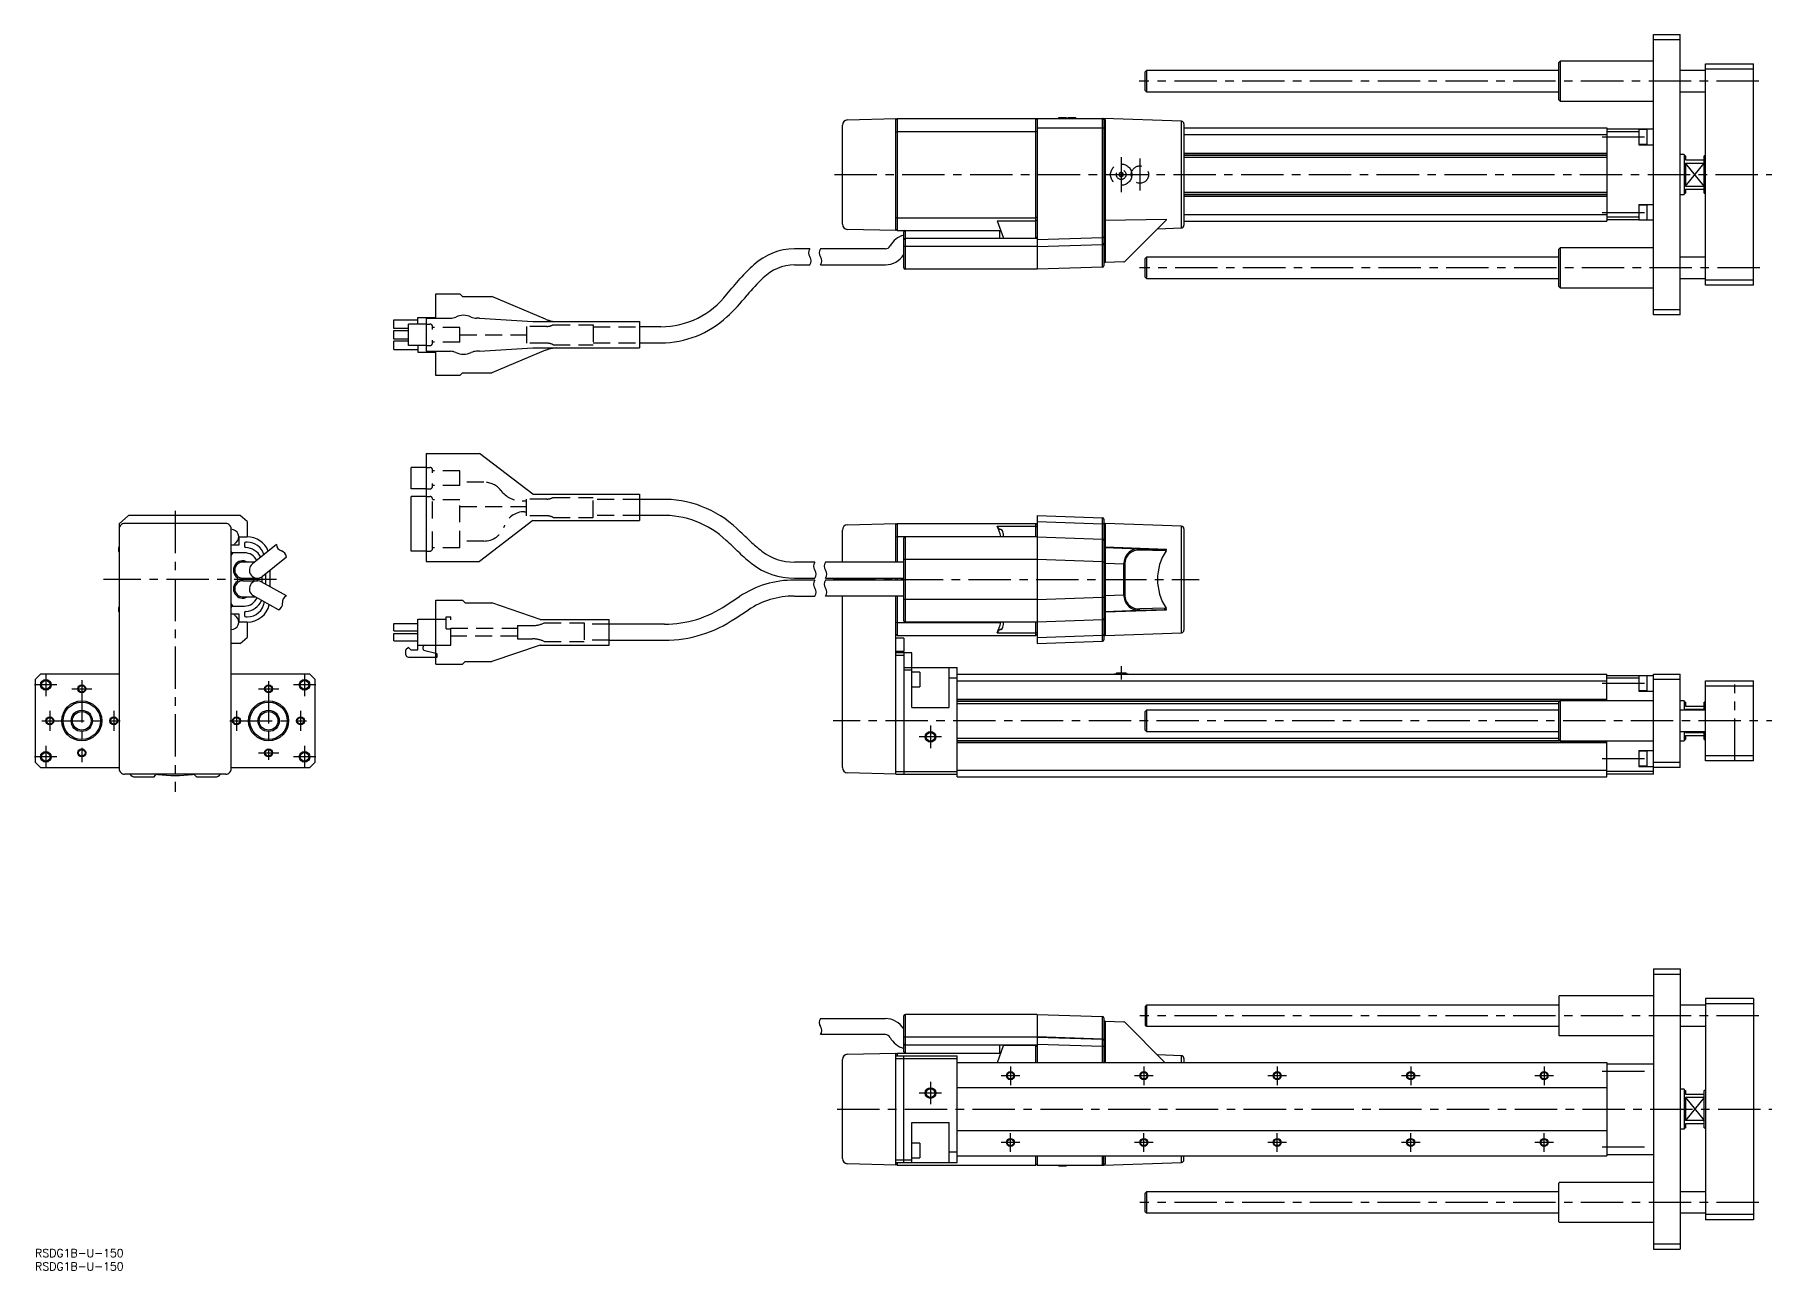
# Model space of a CAD drawing. Extents: x 0 to 976, y -8 to 455.
# Drawn here: x 0 to 649, y -8 to 455 of the extents above; entities that cross this region are included whole.
import ezdxf

# ---------------------------------------------------------------- set-up
doc = ezdxf.new("R2010")
doc.units = 0
doc.header["$LTSCALE"] = 0.5
for name, pattern in [('CENTER', [50.8, 31.75, -6.35, 6.35, -6.35]), ('DASHED', [19.05, 12.7, -6.35]), ('PHANTOM', [63.5, 31.75, -6.35, 6.35, -6.35, 6.35, -6.35])]:
    doc.linetypes.add(name, pattern=pattern)
for name, color, linetype in [('MSM_CENTER', 1, 'CENTER'), ('MSM_CONTINUOUS', 7, 'CONTINUOUS'), ('MSM_DASHED', 4, 'DASHED'), ('MSM_IMAGINARY', 6, 'PHANTOM'), ('MSM_NARROW', 5, 'CONTINUOUS'), ('MSM_PART_NUMBER', 7, 'CONTINUOUS')]:
    doc.layers.add(name, color=color, linetype=linetype)
doc.styles.get("Standard").update_dxf_attribs({"font": 'txt.shx', "height": 3, "bigfont": 'bigfont.shx'})

# ---------------------------------------------------------------- blocks, each defined once
blk = doc.blocks.new('*U1')
at = {"layer": 'MSM_PART_NUMBER'}
blk.add_text('RSDG1B-U-150', height=3, dxfattribs=at).set_placement((0, -3))
blk = doc.blocks.new('*U2')
at = {"layer": 'MSM_PART_NUMBER'}
blk.add_text('RSDG1B-U-150', height=3, dxfattribs=at).set_placement((0, -8))

msp = doc.modelspace()

# ---------------------------------------------------------------- linework, layer by layer
at = {"layer": 'MSM_CENTER'}
for p, q in [((646.09, 437.82), (413.77, 437.82)), ((587.4, 416.96), (604.8, 416.96)), ((407.08, 409.36), (407.08, 396.28)), ((414.08, 408.82), (414.08, 396.89)), ((299.63, 402.82), (659.21, 402.82)), ((587.4, 388.68), (604.8, 388.68)), ((646.4, 367.82), (413.98, 367.82)), ((52.5, 276.72), (52.5, 171.44)), ((90.46, 251.04), (25.63, 251.04)), ((299.06, 251.04), (436.28, 251.04)), ((4, 215.73), (4, 207.35)), ((101, 215.73), (101, 207.35)), ((407.08, 218.54), (407.08, 213.54)), ((8.19, 211.54), (-0.19, 211.54)), ((13.71, 210.04), (21.29, 210.04)), ((17.5, 213.35), (17.5, 182.52)), ((83.71, 210.04), (91.29, 210.04)), ((87.5, 212.92), (87.5, 183.39)), ((105.19, 211.54), (96.81, 211.54)), ((587.4, 212.18), (604.8, 212.18)), ((5.5, 201.83), (5.5, 194.25)), ((29.5, 201.83), (29.5, 194.25)), ((75.5, 201.83), (75.5, 194.25)), ((99.5, 201.83), (99.5, 194.25)), ((2.48, 198.04), (31.82, 198.04)), ((72.97, 198.04), (101.74, 198.04)), ((817.18, 198.04), (299.06, 198.04)), ((335.58, 196.23), (335.58, 187.85)), ((4, 188.73), (4, 180.35)), ((101, 188.73), (101, 180.35)), ((339.77, 192.04), (331.39, 192.04)), ((8.19, 184.54), (-0.19, 184.54)), ((83.71, 186.04), (91.29, 186.04)), ((105.19, 184.54), (96.81, 184.54)), ((587.4, 183.9), (604.8, 183.9)), ((646.08, 87.5), (414.08, 87.5)), ((369.08, 65), (362.08, 65)), ((365.58, 68.5), (365.58, 61.5)), ((419.08, 65), (412.08, 65)), ((415.58, 68.5), (415.58, 61.5)), ((469.08, 65), (462.08, 65)), ((465.58, 68.5), (465.58, 61.5)), ((519.08, 65), (512.08, 65)), ((515.58, 68.5), (515.58, 61.5)), ((569.08, 65), (562.08, 65)), ((565.58, 68.5), (565.58, 61.5)), ((587.4, 66.64), (605.36, 66.64)), ((339.77, 58.5), (331.39, 58.5)), ((335.58, 62.69), (335.58, 54.31)), ((300.58, 52.5), (655.12, 52.5)), ((369.08, 40), (362.08, 40)), ((365.58, 36.5), (365.58, 43.5)), ((419.08, 40), (412.08, 40)), ((415.58, 36.5), (415.58, 43.5)), ((469.08, 40), (462.08, 40)), ((465.58, 36.5), (465.58, 43.5)), ((519.08, 40), (512.08, 40)), ((515.58, 36.5), (515.58, 43.5)), ((569.08, 40), (562.08, 40)), ((565.58, 36.5), (565.58, 43.5)), ((587.4, 38.36), (605.36, 38.36)), ((646.08, 17.5), (414.08, 17.5))]:
    msp.add_line(p, q, dxfattribs=at)
at = {"layer": 'MSM_CONTINUOUS'}
for p, q in [((606.58, 455.32), (616.58, 455.32)), ((606.58, 350.32), (606.58, 455.32)), ((616.58, 350.32), (616.58, 455.32)), ((616.58, 453.32), (606.58, 453.32)), ((416.58, 441.82), (416.08, 441.32)), ((416.08, 434.32), (416.08, 441.32)), ((571.08, 441.82), (416.58, 441.82)), ((416.58, 441.82), (416.58, 433.82)), ((571.58, 445.32), (571.08, 444.82)), ((571.08, 430.82), (571.08, 444.82)), ((606.58, 445.32), (571.58, 445.32)), ((571.58, 445.32), (571.58, 430.32)), ((626.08, 441.82), (616.58, 441.82)), ((626.08, 444.32), (644.08, 444.32)), ((626.08, 361.32), (626.08, 444.32)), ((644.08, 442.32), (626.08, 442.32)), ((644.08, 361.32), (644.08, 444.32)), ((416.08, 434.32), (416.58, 433.82)), ((416.58, 433.82), (571.08, 433.82)), ((571.08, 430.82), (571.58, 430.32)), ((571.58, 430.32), (606.58, 430.32)), ((616.58, 433.82), (626.08, 433.82)), ((304.53, 423.35), (322.58, 423.82)), ((322.58, 381.82), (322.58, 423.82)), ((323.08, 423.82), (322.58, 423.32)), ((323.08, 423.82), (400.1, 423.82)), ((323.08, 423.82), (323.08, 381.82)), ((375.58, 423.32), (375.08, 423.82)), ((375.08, 379.02), (375.08, 423.82)), ((375.58, 423.82), (375.58, 367.32)), ((383.58, 424.07), (383.58, 423.82)), ((386.58, 424.07), (383.58, 424.07)), ((386.58, 424.07), (386.58, 423.82)), ((387.08, 424.07), (387.08, 423.82)), ((390.08, 424.07), (387.08, 424.07)), ((390.08, 424.07), (390.08, 423.82)), ((400.1, 368.18), (400.1, 423.82)), ((400.1, 423.82), (400.58, 423.82)), ((400.58, 423.82), (400.58, 368.68)), ((429.62, 422.81), (400.58, 423.82)), ((401.06, 423.33), (401.06, 369.84)), ((429.62, 382.84), (429.62, 422.81)), ((430.58, 421.81), (430.58, 383.84)), ((302.58, 384.29), (302.58, 421.35)), ((322.58, 418.81), (323.08, 418.99)), ((323.08, 418.99), (375.08, 418.99)), ((375.58, 418.81), (375.08, 418.99)), ((375.58, 420.32), (400.1, 420.32)), ((430.58, 420.32), (589.08, 420.32)), ((430.58, 417.82), (589.08, 417.82)), ((589.08, 420.32), (589.08, 385.32)), ((606.58, 419.82), (589.08, 419.82)), ((601.08, 418.82), (589.08, 418.82)), ((601.08, 419.82), (601.08, 413.96)), ((604.08, 419.71), (601.08, 419.71)), ((604.08, 419.71), (604.08, 414.21)), ((430.58, 410.9), (589.08, 410.9)), ((430.58, 410.76), (589.08, 410.76)), ((430.58, 410.18), (589.08, 410.18)), ((430.58, 409.34), (589.08, 409.34)), ((601.08, 414.21), (604.08, 414.21)), ((601.08, 413.96), (606.58, 413.96)), ((618.08, 410.32), (616.58, 410.32)), ((618.08, 410.32), (618.08, 395.32)), ((618.58, 409.82), (618.08, 409.82)), ((618.58, 409.82), (618.58, 408.32)), ((626.08, 409.82), (625.58, 409.82)), ((625.58, 395.82), (625.58, 409.82)), ((618.58, 408.32), (625.58, 408.32)), ((618.58, 407.15), (625.58, 407.15)), ((618.58, 407.15), (618.58, 398.49)), ((430.58, 396.3), (589.08, 396.3)), ((618.08, 395.82), (618.58, 395.82)), ((618.58, 398.49), (625.58, 398.49)), ((618.58, 397.32), (625.58, 397.32)), ((618.58, 397.32), (618.58, 395.82)), ((625.58, 395.82), (626.08, 395.82)), ((430.58, 395.46), (589.08, 395.46)), ((430.58, 394.88), (589.08, 394.88)), ((430.58, 394.74), (589.08, 394.74)), ((601.08, 391.68), (606.58, 391.68)), ((601.08, 391.68), (601.08, 385.82)), ((604.08, 391.43), (601.08, 391.43)), ((604.08, 391.43), (604.08, 385.93)), ((616.58, 395.32), (618.08, 395.32)), ((322.58, 386.83), (323.08, 386.66)), ((323.08, 386.66), (375.08, 386.66)), ((360.64, 385.45), (375.08, 385.45)), ((360.64, 385.45), (362.98, 379.02)), ((375.58, 386.83), (375.08, 386.66)), ((375.58, 385.78), (375.08, 385.45)), ((401.06, 385.74), (424.05, 386.17)), ((423.9, 385.74), (408.38, 370.23)), ((420.68, 382.52), (429.62, 382.84)), ((430.58, 387.82), (589.08, 387.82)), ((430.58, 385.32), (589.08, 385.32)), ((601.08, 386.82), (589.08, 386.82)), ((601.08, 385.82), (589.08, 385.82)), ((601.08, 385.93), (604.08, 385.93)), ((601.08, 385.82), (606.58, 385.82)), ((322.58, 381.82), (304.53, 382.29)), ((322.58, 382.32), (323.08, 381.82)), ((323.08, 381.82), (361.96, 381.82)), ((325.58, 367.82), (325.58, 381.32)), ((326.08, 381.82), (326.08, 367.32)), ((375.58, 378.82), (326.08, 378.82)), ((361.58, 378.82), (361.58, 381.82)), ((362.98, 379.02), (375.08, 379.02)), ((373.68, 379.02), (373.68, 378.82)), ((375.08, 379.02), (375.58, 379.52)), ((375.58, 378.45), (400.1, 379.31)), ((375.58, 375.82), (400.1, 376.68)), ((375.58, 375.82), (400.1, 376.67)), ((400.1, 376.67), (400.58, 376.67)), ((290.32, 375.02), (284.58, 375.02)), ((318.71, 375.02), (294.32, 375.02)), ((375.58, 375.82), (325.58, 375.82)), ((408.05, 370.08), (401.06, 369.84)), ((416.58, 371.82), (416.08, 371.32)), ((416.08, 364.32), (416.08, 371.32)), ((571.08, 371.82), (416.58, 371.82)), ((416.58, 371.82), (416.58, 363.82)), ((571.58, 375.32), (571.08, 374.82)), ((571.08, 360.82), (571.08, 374.82)), ((606.58, 375.32), (571.58, 375.32)), ((571.58, 375.32), (571.58, 360.32)), ((626.08, 371.82), (616.58, 371.82)), ((284.58, 369.02), (290.32, 369.02)), ((294.32, 369.02), (318.71, 369.02)), ((375.58, 367.32), (326.08, 367.32)), ((400.1, 368.18), (375.58, 367.32)), ((416.08, 364.32), (416.58, 363.82)), ((416.58, 363.82), (571.08, 363.82)), ((616.58, 363.82), (626.08, 363.82)), ((626.08, 363.32), (644.08, 363.32)), ((150.13, 357.58), (150.13, 358.08)), ((150.13, 358.08), (159.13, 358.08)), ((150.13, 348.98), (150.13, 357.58)), ((159.13, 358.08), (160.13, 357.08)), ((160.13, 357.08), (171.13, 357.08)), ((191.28, 348.61), (171.13, 357.08)), ((571.08, 360.82), (571.58, 360.32)), ((571.58, 360.32), (606.58, 360.32)), ((644.08, 361.32), (626.08, 361.32)), ((606.58, 352.32), (616.58, 352.32)), ((616.58, 350.32), (606.58, 350.32)), ((134.5, 348.34), (143.5, 348.34)), ((134.5, 345.14), (134.5, 348.34)), ((139.99, 345.14), (134.5, 345.14)), ((134.5, 344.38), (139.99, 344.38)), ((134.5, 341.18), (134.5, 344.38)), ((146.58, 346.78), (139.99, 346.78)), ((139.99, 338.78), (139.99, 346.78)), ((143.5, 346.78), (143.5, 349.29)), ((143.5, 349.29), (150.13, 349.29)), ((146.58, 348.98), (146.58, 336.58)), ((146.58, 348.98), (155.67, 348.98)), ((166.58, 348.98), (165.49, 348.98)), ((166.58, 348.98), (186.58, 347.73)), ((186.58, 347.73), (226.58, 347.73)), ((226.58, 347.73), (226.58, 337.83)), ((234.56, 345.78), (226.58, 345.78)), ((139.99, 341.18), (134.5, 341.18)), ((139.99, 340.42), (134.5, 340.42)), ((134.5, 337.22), (134.5, 340.42)), ((146.58, 338.78), (139.99, 338.78)), ((143.5, 338.78), (143.5, 336.27)), ((166.58, 336.58), (186.58, 337.83)), ((186.58, 337.83), (226.58, 337.83)), ((226.58, 339.78), (234.58, 339.78)), ((134.5, 337.22), (143.5, 337.22)), ((143.5, 336.27), (150.13, 336.27)), ((146.58, 336.58), (155.67, 336.58)), ((150.13, 327.98), (150.13, 336.58)), ((166.58, 336.58), (165.49, 336.58)), ((191.28, 336.95), (171.13, 328.48)), ((150.13, 327.48), (150.13, 327.98)), ((159.13, 327.48), (150.13, 327.48)), ((159.13, 327.48), (160.13, 328.48)), ((160.13, 328.48), (171.13, 328.48)), ((146.58, 293.04), (140.98, 293.04)), ((140.98, 285.04), (140.98, 293.04)), ((146.58, 298.24), (146.58, 257.84)), ((146.58, 298.24), (166.58, 298.24)), ((186.58, 282.99), (166.58, 298.24)), ((140.98, 261.69), (140.98, 282.19)), ((146.58, 282.19), (140.98, 282.19)), ((146.58, 285.04), (140.98, 285.04)), ((186.58, 282.99), (226.58, 282.99)), ((226.58, 282.99), (226.58, 273.09)), ((234.38, 281.04), (226.58, 281.04)), ((35, 275.04), (31.5, 271.91)), ((76.87, 275.04), (35, 275.04)), ((79.5, 272.79), (76.87, 275.04)), ((79.5, 272.79), (79.5, 267.04)), ((186.58, 273.09), (166.58, 257.84)), ((186.58, 273.09), (226.58, 273.09)), ((234.57, 275.04), (226.58, 275.04)), ((375.58, 275.04), (375.58, 227.04)), ((375.58, 275.04), (400.1, 274.19)), ((375.58, 272.79), (400.1, 271.94)), ((400.1, 227.9), (400.1, 274.19)), ((400.11, 274.19), (400.1, 274.19)), ((400.58, 273.69), (400.58, 228.4)), ((31.5, 271.91), (31.5, 180.04)), ((71.5, 272.04), (33.5, 272.04)), ((73.5, 180.04), (73.5, 270.04)), ((76.5, 264.04), (76.5, 267.04)), ((76.5, 267.04), (79.5, 267.04)), ((302.58, 257.54), (302.58, 269.57)), ((304.53, 271.57), (322.58, 272.04)), ((322.58, 257.54), (322.58, 272.04)), ((322.58, 271.54), (323.08, 272.04)), ((322.58, 267.03), (323.08, 267.2)), ((323.08, 272.04), (375.08, 272.04)), ((323.08, 272.04), (323.08, 257.54)), ((323.08, 267.2), (361.96, 267.2)), ((325.58, 235.54), (325.58, 266.54)), ((375.58, 267.04), (326.08, 267.04)), ((326.08, 267.04), (326.08, 235.04)), ((360.64, 271.06), (375.08, 271.06)), ((361.96, 267.2), (361.96, 267.04)), ((375.08, 267.04), (375.08, 272.04)), ((375.58, 271.54), (375.08, 272.04)), ((375.58, 270.68), (375.08, 271.06)), ((375.58, 271.55), (375.58, 271.55)), ((375.58, 267.04), (400.1, 266.19)), ((401.06, 272.02), (401.06, 230.06)), ((429.62, 271.03), (401.06, 272.02)), ((429.62, 231.06), (429.62, 271.03)), ((430.58, 270.03), (430.58, 232.05)), ((73.5, 264.04), (76.5, 264.04)), ((78.5, 261.04), (74, 261.04)), ((78.5, 264.54), (78.5, 263.52)), ((79.5, 265.04), (79, 265.04)), ((90.41, 264.11), (81.42, 256.88)), ((146.58, 261.69), (140.98, 261.69)), ((401.06, 263.23), (424.05, 262.44)), ((401.06, 263.02), (413.74, 262.58)), ((413.74, 262.58), (423.21, 262.25)), ((423.54, 261.75), (414.08, 262.08)), ((423.9, 261.8), (423.54, 261.75)), ((76.7, 257.86), (76.7, 257.33)), ((77.7, 258.04), (77.7, 257.54)), ((82.24, 257.54), (77.8, 257.54)), ((94.17, 259.43), (85.18, 252.2)), ((86.5, 249.18), (86.5, 253.26)), ((88, 254.47), (88, 248.33)), ((146.58, 257.84), (166.58, 257.84)), ((292.28, 257.54), (284.58, 257.54)), ((325.58, 257.54), (296.28, 257.54)), ((375.58, 258.54), (325.58, 258.54)), ((400.1, 257.69), (375.58, 258.54)), ((400.1, 257.69), (400.58, 257.69)), ((400.58, 257.03), (401.06, 257.03)), ((408.05, 256.78), (401.06, 257.03)), ((408.05, 256.78), (408.38, 256.78)), ((408.05, 245.3), (408.05, 256.78)), ((408.38, 256.78), (408.38, 245.3)), ((75.8, 251.67), (75.8, 250.41)), ((76.7, 251.75), (76.7, 250.33)), ((77.7, 251.54), (77.7, 250.54)), ((77.8, 251.54), (83.3, 251.54)), ((77.8, 250.54), (83.3, 250.54)), ((79.8, 251.29), (79.8, 251.54)), ((83.5, 251.29), (79.8, 251.29)), ((82, 250.54), (82, 251.29)), ((83.5, 250.53), (83.5, 251.55)), ((94.17, 244.85), (84.77, 250.15)), ((85, 252.07), (85, 250.03)), ((284.58, 251.54), (292.28, 251.54)), ((292.28, 250.79), (284.58, 250.79)), ((296.28, 251.54), (325.58, 251.54)), ((325.58, 250.79), (296.28, 250.79)), ((302.58, 250.79), (302.58, 251.54)), ((322.58, 250.79), (322.58, 251.54)), ((323.08, 251.54), (323.08, 250.79)), ((74, 241.04), (78.5, 241.04)), ((76.7, 244.75), (76.7, 244.22)), ((77.7, 244.54), (77.7, 244.04)), ((77.8, 244.54), (82.51, 244.54)), ((91.22, 239.63), (81.83, 244.93)), ((150.13, 219.27), (150.13, 243.27)), ((150.13, 243.27), (160.13, 243.27)), ((161.13, 242.27), (160.13, 243.27)), ((161.13, 242.27), (171.13, 242.27)), ((189.28, 236.07), (171.13, 242.27)), ((259.02, 241.4), (264.01, 244.61)), ((284.58, 244.79), (292.28, 244.79)), ((325.58, 244.79), (296.28, 244.79)), ((302.58, 180.51), (302.58, 244.79)), ((322.58, 178.04), (322.58, 244.79)), ((323.08, 244.79), (323.08, 230.04)), ((375.58, 243.54), (325.58, 243.54)), ((375.58, 243.54), (400.1, 244.39)), ((400.1, 244.39), (400.58, 244.39)), ((400.58, 245.05), (401.06, 245.05)), ((401.06, 245.05), (408.05, 245.3)), ((408.05, 245.3), (408.38, 245.3)), ((423.54, 240.33), (414.08, 240)), ((423.54, 240.33), (423.9, 240.28)), ((76.5, 238.04), (73.5, 238.04)), ((76.5, 235.04), (76.5, 238.04)), ((79.5, 235.04), (76.5, 235.04)), ((78.5, 238.56), (78.5, 237.54)), ((79, 237.04), (79.5, 237.04)), ((79.5, 235.04), (79.5, 229.29)), ((134.5, 234.51), (143.5, 234.51)), ((134.5, 231.81), (134.5, 234.51)), ((143.5, 236.13), (150.13, 236.13)), ((143.5, 224.61), (143.5, 236.13)), ((189.28, 236.07), (215.13, 236.07)), ((215.13, 226.47), (215.13, 236.07)), ((235.94, 234.27), (215.13, 234.27)), ((262.4, 236.44), (267.37, 239.64)), ((322.58, 235.05), (323.08, 234.88)), ((323.08, 234.88), (361.96, 234.88)), ((375.58, 235.04), (326.08, 235.04)), ((361.96, 235.04), (361.96, 234.88)), ((375.08, 230.04), (375.08, 235.04)), ((400.1, 235.9), (375.58, 235.04)), ((401.06, 238.85), (424.05, 239.64)), ((401.06, 239.06), (413.74, 239.5)), ((413.74, 239.5), (423.21, 239.83)), ((76.87, 227.04), (79.5, 229.29)), ((134.5, 231.81), (143.5, 231.81)), ((134.5, 230.73), (143.5, 230.73)), ((134.5, 228.03), (134.5, 230.73)), ((134.5, 228.03), (143.5, 228.03)), ((215.13, 228.27), (235.94, 228.27)), ((323.08, 230.04), (322.58, 230.54)), ((325.58, 229.04), (322.58, 229.04)), ((323.08, 230.04), (375.08, 230.04)), ((325.58, 229.04), (325.58, 224.04)), ((360.64, 231.03), (375.08, 231.03)), ((375.08, 231.03), (375.58, 231.4)), ((375.08, 230.04), (375.58, 230.54)), ((375.58, 229.29), (400.1, 230.15)), ((375.58, 227.04), (400.1, 227.9)), ((401.06, 230.06), (429.62, 231.06)), ((76.87, 227.04), (73.5, 227.04)), ((139.9, 225.51), (139, 224.61)), ((139, 222.81), (139, 224.61)), ((139.9, 225.51), (140.8, 224.61)), ((139.9, 221.91), (150.13, 221.91)), ((140.8, 224.61), (143.5, 224.61)), ((143.5, 226.41), (150.13, 226.41)), ((146.06, 224.41), (150.13, 223.37)), ((189.28, 226.47), (171.13, 220.27)), ((189.28, 226.47), (215.13, 226.47)), ((325.58, 224.04), (322.58, 224.04)), ((328.58, 223.54), (322.58, 223.54)), ((325.58, 222.54), (322.58, 222.54)), ((325.58, 223.54), (325.58, 178.04)), ((328.58, 203.04), (328.58, 223.54)), ((2, 215.54), (0, 213.54)), ((31.5, 215.54), (2, 215.54)), ((103, 215.54), (73.5, 215.54)), ((105, 213.54), (103, 215.54)), ((150.13, 219.27), (160.13, 219.27)), ((161.13, 220.27), (160.13, 219.27)), ((161.13, 220.27), (171.13, 220.27)), ((325.58, 218.04), (345.58, 218.04)), ((328.58, 217.04), (325.58, 217.04)), ((331.58, 216.29), (328.58, 216.29)), ((331.58, 216.29), (331.58, 210.79)), ((342.58, 203.04), (342.58, 218.04)), ((345.58, 177.04), (345.58, 218.04)), ((345.58, 215.54), (589.08, 215.54)), ((405.28, 215.64), (404.41, 215.54)), ((405.28, 216.04), (405.28, 215.64)), ((405.28, 216.04), (408.88, 216.04)), ((405.28, 215.64), (408.88, 215.64)), ((408.88, 215.64), (408.88, 216.04)), ((409.75, 215.54), (408.88, 215.64)), ((589.08, 205.54), (589.08, 215.54)), ((589.08, 215.04), (606.58, 215.04)), ((601.08, 215.04), (601.08, 209.18)), ((604.08, 214.93), (601.08, 214.93)), ((604.08, 214.93), (604.08, 209.43)), ((606.58, 178.04), (606.58, 215.54)), ((606.58, 215.54), (616.58, 215.54)), ((616.58, 180.54), (616.58, 215.54)), ((0, 213.54), (0, 182.54)), ((105, 182.54), (105, 213.54)), ((328.58, 210.79), (331.58, 210.79)), ((345.58, 214.04), (342.58, 214.04)), ((345.58, 213.04), (589.08, 213.04)), ((601.08, 214.04), (589.08, 214.04)), ((601.08, 209.43), (604.08, 209.43)), ((601.08, 209.18), (606.58, 209.18)), ((616.58, 213.54), (606.58, 213.54)), ((626.08, 183.04), (626.08, 213.04)), ((626.08, 213.04), (644.08, 213.04)), ((644.08, 211.04), (626.08, 211.04)), ((644.08, 183.04), (644.08, 213.04)), ((328.58, 203.04), (342.58, 203.04)), ((345.58, 206.12), (589.08, 206.12)), ((345.58, 205.98), (589.08, 205.98)), ((345.58, 205.4), (571.44, 205.4)), ((345.58, 204.56), (571.08, 204.56)), ((416.58, 202.04), (416.08, 201.54)), ((416.08, 194.54), (416.08, 201.54)), ((571.08, 202.04), (416.58, 202.04)), ((416.58, 202.04), (416.58, 194.04)), ((571.58, 205.54), (571.08, 205.04)), ((571.08, 191.04), (571.08, 205.04)), ((606.58, 205.54), (571.58, 205.54)), ((571.58, 205.54), (571.58, 190.54)), ((618.08, 205.54), (616.58, 205.54)), ((626.08, 202.04), (616.58, 202.04)), ((618.08, 205.54), (618.08, 202.04)), ((618.58, 205.04), (618.08, 205.04)), ((618.58, 205.04), (618.58, 203.54)), ((618.58, 203.54), (625.58, 203.54)), ((618.58, 202.37), (625.58, 202.37)), ((618.58, 202.37), (618.58, 202.04)), ((626.08, 205.04), (625.58, 205.04)), ((625.58, 202.04), (625.58, 205.04)), ((345.58, 191.52), (571.08, 191.52)), ((345.58, 190.68), (571.44, 190.68)), ((345.58, 190.1), (589.08, 190.1)), ((345.58, 189.96), (589.08, 189.96)), ((416.08, 194.54), (416.58, 194.04)), ((416.58, 194.04), (571.08, 194.04)), ((571.08, 191.04), (571.58, 190.54)), ((571.58, 190.54), (606.58, 190.54)), ((589.08, 177.04), (589.08, 190.54)), ((616.58, 194.04), (626.08, 194.04)), ((616.58, 190.54), (618.08, 190.54)), ((618.08, 194.04), (618.08, 190.54)), ((618.08, 191.04), (618.58, 191.04)), ((618.58, 194.04), (618.58, 193.71)), ((618.58, 193.71), (625.58, 193.71)), ((618.58, 192.54), (625.58, 192.54)), ((618.58, 192.54), (618.58, 191.04)), ((625.58, 191.04), (625.58, 194.04)), ((625.58, 191.04), (626.08, 191.04)), ((0, 182.54), (2, 180.54)), ((103, 180.54), (105, 182.54)), ((601.08, 186.9), (606.58, 186.9)), ((601.08, 186.9), (601.08, 180.9)), ((604.08, 186.65), (601.08, 186.65)), ((604.08, 186.65), (601.08, 186.65)), ((604.08, 186.65), (604.08, 181.15)), ((604.08, 186.65), (604.08, 181.15)), ((606.58, 182.54), (616.58, 182.54)), ((626.08, 185.04), (644.08, 185.04)), ((644.08, 183.04), (626.08, 183.04)), ((2, 180.54), (31.5, 180.54)), ((71.5, 178.04), (33.5, 178.04)), ((37.5, 177.04), (44.42, 177.04)), ((44.56, 177.1), (45.14, 177.68)), ((59.86, 177.68), (60.44, 177.1)), ((60.58, 177.04), (67.5, 177.04)), ((73.5, 180.54), (103, 180.54)), ((322.58, 178.04), (304.53, 178.51)), ((322.58, 179.04), (345.58, 179.04)), ((322.58, 178.04), (345.58, 178.04)), ((345.58, 179.54), (589.08, 179.54)), ((345.58, 177.04), (589.08, 177.04)), ((606.58, 179.04), (589.08, 179.04)), ((606.58, 178.04), (589.08, 178.04)), ((601.08, 181.15), (604.08, 181.15)), ((601.08, 181.15), (604.08, 181.15)), ((601.08, 180.9), (606.58, 180.9)), ((616.58, 180.54), (606.58, 180.54)), ((606.58, 105), (606.58, 0)), ((606.58, 105), (616.58, 105)), ((616.58, 105), (616.58, 0)), ((606.58, 103), (616.58, 103)), ((416.08, 91), (416.58, 91.5)), ((416.08, 91), (416.08, 84)), ((571.08, 91.5), (416.58, 91.5)), ((416.58, 91.5), (416.58, 83.5)), ((571.08, 94.75), (571.08, 80.25)), ((606.58, 95), (571.33, 95)), ((626.08, 91.5), (616.58, 91.5)), ((626.08, 94), (626.08, 11)), ((644.08, 94), (626.08, 94)), ((644.08, 92), (626.08, 92)), ((644.08, 94), (644.08, 11)), ((294.32, 86.4), (318.71, 86.4)), ((325.58, 74), (325.58, 87.5)), ((375.58, 88), (326.08, 88)), ((326.08, 88), (326.08, 73.5)), ((375.58, 88), (400.1, 87.14)), ((375.58, 88), (375.58, 70)), ((400.1, 78.65), (400.1, 87.14)), ((400.58, 86.64), (400.58, 70)), ((401.06, 85.48), (408.05, 85.24)), ((401.06, 85.48), (401.06, 70)), ((408.38, 85.09), (423.48, 70)), ((318.71, 80.4), (294.32, 80.4)), ((375.58, 79.5), (325.58, 79.5)), ((400.1, 78.65), (375.58, 79.51)), ((375.58, 79.5), (400.1, 78.64)), ((400.1, 78.64), (400.1, 78.65)), ((400.1, 78.65), (400.58, 78.65)), ((400.11, 76.01), (400.11, 78.64)), ((416.58, 83.5), (416.08, 84)), ((571.08, 83.5), (416.58, 83.5)), ((606.58, 80), (571.33, 80)), ((626.08, 83.5), (616.58, 83.5)), ((304.53, 73.03), (322.58, 73.5)), ((322.58, 31.5), (322.58, 73.5)), ((322.58, 73), (323.08, 73.5)), ((322.58, 72.5), (345.58, 72.5)), ((322.58, 71.5), (345.58, 71.5)), ((323.08, 73.5), (361.96, 73.5)), ((323.08, 73.5), (323.08, 72.5)), ((325.58, 32.5), (325.58, 72.5)), ((375.58, 76.5), (326.08, 76.5)), ((345.58, 32.5), (345.58, 72.5)), ((360.69, 70), (362.98, 76.3)), ((361.58, 73.5), (361.58, 76.5)), ((375.08, 76.3), (362.98, 76.3)), ((373.68, 76.5), (373.68, 76.3)), ((375.58, 75.8), (375.08, 76.3)), ((375.08, 70), (375.08, 76.3)), ((375.58, 76.87), (400.1, 76.01)), ((400.1, 70), (400.1, 76.01)), ((429.62, 72.49), (420.68, 72.8)), ((429.62, 70), (429.62, 72.49)), ((430.58, 71.49), (430.58, 70)), ((302.58, 33.97), (302.58, 71.03)), ((345.58, 70), (589.08, 70)), ((589.08, 70), (589.08, 35)), ((589.08, 69.5), (606.58, 69.5)), ((345.58, 60.58), (589.08, 60.58)), ((618.08, 60), (616.58, 60)), ((618.08, 60), (618.08, 45)), ((618.08, 59.5), (618.58, 59.5)), ((618.58, 59.5), (618.58, 58)), ((626.08, 59.5), (625.58, 59.5)), ((625.58, 45.5), (625.58, 59.5)), ((625.58, 58), (618.58, 58)), ((625.58, 56.83), (618.58, 56.83)), ((618.58, 56.83), (618.58, 48.17)), ((328.58, 47.5), (342.58, 47.5)), ((328.58, 32.5), (328.58, 47.5)), ((342.58, 32.5), (342.58, 47.5)), ((618.08, 45.5), (618.58, 45.5)), ((625.58, 48.17), (618.58, 48.17)), ((625.58, 47), (618.58, 47)), ((618.58, 47), (618.58, 45.5)), ((625.58, 45.5), (626.08, 45.5)), ((331.58, 39.75), (328.58, 39.75)), ((331.58, 39.75), (331.58, 34.25)), ((345.58, 44.42), (589.08, 44.42)), ((618.08, 45), (616.58, 45)), ((322.58, 33.5), (328.58, 33.5)), ((322.58, 32.5), (345.58, 32.5)), ((323.08, 32.5), (323.08, 31.5)), ((328.58, 34.25), (331.58, 34.25)), ((342.58, 36.5), (345.58, 36.5)), ((345.58, 35), (589.08, 35)), ((375.08, 31.5), (375.08, 35)), ((375.58, 35), (375.58, 31.5)), ((400.09, 31.5), (400.09, 35)), ((400.58, 31.5), (400.58, 35)), ((400.58, 31.5), (429.62, 32.51)), ((401.06, 35), (401.06, 31.99)), ((429.62, 32.51), (429.62, 35)), ((430.58, 33.51), (430.58, 35)), ((589.08, 35.5), (606.58, 35.5)), ((322.58, 31.5), (304.53, 31.97)), ((323.08, 31.5), (322.58, 32)), ((323.08, 31.5), (375.08, 31.5)), ((375.58, 32), (375.08, 31.5)), ((375.58, 31.5), (400.09, 31.5)), ((383.58, 31.5), (383.58, 31.25)), ((383.58, 31.25), (386.58, 31.25)), ((386.58, 31.5), (386.58, 31.25)), ((400.09, 31.5), (400.58, 31.5)), ((416.08, 21), (416.58, 21.5)), ((416.08, 14), (416.08, 21)), ((571.08, 21.5), (416.58, 21.5)), ((416.58, 21.5), (416.58, 13.5)), ((571.08, 10.25), (571.08, 24.75)), ((606.58, 25), (571.33, 25)), ((626.08, 21.5), (616.58, 21.5)), ((416.58, 13.5), (416.08, 14)), ((571.08, 13.5), (416.58, 13.5)), ((626.08, 13.5), (616.58, 13.5)), ((644.08, 13), (626.08, 13)), ((606.58, 10), (571.33, 10)), ((644.08, 11), (626.08, 11)), ((606.58, 2), (616.58, 2)), ((606.58, 0), (616.58, 0))]:
    msp.add_line(p, q, dxfattribs=at)
for centre, radius in [((4, 211.54), 1.62), ((17.5, 210.04), 1.25), ((87.5, 210.04), 1.25), ((101, 211.54), 1.62), ((17.5, 198.04), 7.5), ((17.5, 198.04), 7), ((17.5, 198.04), 4), ((17.5, 198.04), 3.5), ((87.5, 198.04), 7.5), ((87.5, 198.04), 7), ((87.5, 198.04), 4), ((87.5, 198.04), 3.5), ((5.5, 198.04), 1.25), ((29.5, 198.04), 1.25), ((75.5, 198.04), 1.25), ((99.5, 198.04), 1.25), ((335.58, 192.04), 1.62), ((4, 184.54), 1.62), ((17.5, 186.04), 1.25), ((87.5, 186.04), 1.25), ((101, 184.54), 1.62), ((365.58, 65), 1.23), ((415.58, 65), 1.23), ((465.58, 65), 1.23), ((515.58, 65), 1.23), ((565.58, 65), 1.23), ((335.58, 58.5), 1.62), ((365.58, 40), 1.23), ((415.58, 40), 1.23), ((465.58, 40), 1.23), ((515.58, 40), 1.23), ((565.58, 40), 1.23)]:
    msp.add_circle(centre, radius, dxfattribs=at)
for centre, radius, start, end in [((304.58, 421.35), 2, 91.5, 180), ((400.08, 423.32), 0.501, 0.06545, 87.89994), ((400.32, 422.7), 1.15, 62.268, 76.90016), ((400.68, 423.4), 0.362, 19.23861, 61.60875), ((400, 423.21), 1.07, 6.41645, 16.67086), ((429.58, 421.81), 1, 0, 88), ((400.09, 418.99), 1.33, 77.7055, 89.45452), ((400.28, 419.84), 0.455, 53.98905, 78.94101), ((400.5, 420.14), 0.0815, 3.75842, 52.8802), ((304.58, 384.29), 2, 180, 268.5), ((401.04, 385.29), 0.457, 86.45668, 173.79002), ((423.32, 386.26), 0.775, 317.99799, 338.68134), ((423.72, 386.08), 0.335, 343.3922, 15.91625), ((429.58, 383.84), 1, 272.00001, 0), ((327.95, 372.02), 8.5, 106.168, 151.56311), ((326.08, 381.32), 0.5, 90.00074, 180), ((326.08, 378.32), 0.5, 90.00074, 180), ((400.09, 380.61), 1.3, 270.50102, 283.0697), ((400.08, 377.18), 0.5, 272.04058, 359.95926), ((400.26, 379.86), 0.535, 283.31011, 298.7866), ((400.46, 379.5), 0.121, 296.35424, 347.94954), ((284.87, 352.13), 22.9, 90.71346, 132.60154), ((318.71, 377.02), 2, 270, 331.56311), ((318.71, 377.02), 8, 270, 329.12384), ((401.08, 369.34), 0.5, 92, 180), ((408.03, 370.58), 0.5, 272, 315.00045), ((-304.56, 851.81), 749.48, 318.78902, 319.37825), ((304.16, 329.7), 52.47, 131.53102, 139.39718), ((322.76, 311.57), 72.43, 133.51993, 140.53841), ((284.92, 351.89), 17.13, 91.13173, 134.6169), ((326.08, 367.82), 0.5, 180, 269.99926), ((400.08, 368.68), 0.5, 272, 0), ((234.39, 377.19), 31.41, 270.3107, 322.40182), ((206.28, 406.47), 77.82, 312.9163, 321.0987), ((155.67, 353.78), 4.8, 270, 295.26441), ((160.58, 343.38), 6.7, 64.73559, 115.26441), ((165.49, 353.78), 4.8, 244.73559, 270), ((226.87, 458.48), 115.49, 252.04809, 252.69303), ((195.62, 357.82), 10.09, 252.06203, 268.91249), ((234.59, 376.04), 36.26, 270.02045, 312.89691), ((226.87, 227.08), 115.49, 107.30697, 107.95191), ((195.62, 327.74), 10.09, 91.08751, 107.93797), ((155.67, 331.78), 4.8, 64.73559, 90), ((160.58, 342.18), 6.7, 244.73559, 295.26441), ((165.49, 331.78), 4.8, 90, 115.26441), ((235.64, 241.27), 39.79, 46.41661, 91.81126), ((235.64, 241.26), 33.79, 46.2259, 91.80875), ((400.08, 273.69), 0.5, 0, 88), ((401.08, 272.52), 0.5, 180.0001, 267.99987), ((33.5, 270.04), 2, 89.9919, 180.00821), ((71.5, 270.04), 2, 359.99179, 90.0081), ((73.5, 267.04), 2.8, 309.86834, 90.00001), ((79.5, 258.54), 8.5, 21.69557, 90.00002), ((87.47, 78.21), 260.1, 46.03872, 47.53803), ((304.58, 269.57), 2, 91.5, 180), ((326.08, 266.54), 0.5, 89.99963, 180.00122), ((330.11, 258.43), 33.04, 15.40887, 22.47583), ((363.94, 272.4), 3.56, 202.1438, 214.43015), ((362.2, 271.18), 1.44, 213.30636, 243.08537), ((361.83, 270.53), 0.692, 246.07978, 276.85699), ((361.95, 269.38), 0.464, 42.33924, 94.43356), ((360.79, 268.36), 2.01, 15.47141, 41.53293), ((356.65, 267.11), 6.33, 359.34347, 16.30074), ((400.09, 270.96), 0.981, 71.42968, 89.71331), ((400.08, 265.69), 0.5, 359.99982, 88.00066), ((400.3, 271.54), 0.36, 44.85421, 72.05437), ((400.47, 271.72), 0.112, 1.58556, 43.50074), ((429.58, 270.03), 1, 0, 88.00001), ((34, 262.29), 2.75, 155.38001, 204.61999), ((74, 261.54), 0.5, 180, 270), ((74.5, 260.04), 1, 90, 180), ((78.5, 261.05), 5, 129.86834, 143.32107), ((79, 264.54), 0.5, 90, 180), ((79, 263.52), 0.5, 180, 266.17745), ((78.5, 256.04), 5, 25.18345, 90), ((78.5, 256.04), 7, 29.11583, 86.17745), ((79.5, 258.54), 6.5, 16.18445, 90), ((87.47, 78.21), 254.11, 46.03847, 47.53803), ((303.51, 302.24), 57.13, 226.04944, 232.46909), ((303.59, 302.33), 51.25, 226.05326, 232.53042), ((284.32, 276.8), 19.26, 231.84753, 270.5929), ((401.08, 263.52), 0.5, 179.99952, 268.00064), ((400.77, 263.53), 0.19, 180.89175, 216.10283), ((400.89, 263.61), 0.336, 216.18624, 240.17245), ((401.06, 263.94), 0.706, 240.99289, 269.99734), ((413.67, 256.96), 5.62, 89.22524, 181.79086), ((413.75, 256.72), 5.37, 86.50067, 179.35474), ((440.27, 251.04), 19.59, 146.68227, 213.31773), ((423.22, 264.77), 2.52, 269.59553, 281.46979), ((423.51, 263.24), 0.958, 282.76372, 303.75042), ((422.73, 262.49), 1.36, 329.67282, 346.5341), ((423.32, 262.3), 0.734, 349.68698, 10.72808), ((77.8, 254.54), 3.5, 58.99728, 235.1501), ((77.8, 254.54), 3, 90, 270), ((83.3, 254.54), 3, 128.78862, 308.78862), ((284.32, 276.8), 25.26, 231.84753, 270.5929), ((77.8, 247.54), 3.5, 124.8499, 301.00272), ((77.8, 247.54), 3, 90, 270), ((83.3, 247.54), 3, 60.56416, 240.56416), ((284.2, 214.75), 36.04, 89.39751, 124.06404), ((34, 239.79), 2.75, 155.38001, 204.61998), ((74.5, 242.04), 1, 180, 270), ((74, 240.54), 0.5, 90, 180), ((78.5, 246.04), 5, 270, 338.21077), ((78.5, 246.04), 7, 273.82255, 336.01806), ((79.5, 243.54), 6.5, 270, 351.76956), ((79.5, 243.54), 8.5, 270, 346.62177), ((235.94, 275.2), 40.93, 270, 304.3237), ((284.2, 214.75), 30.04, 89.39751, 124.06404), ((413.67, 245.12), 5.62, 178.20914, 270.77476), ((413.75, 245.36), 5.37, 180.64526, 273.49933), ((422.73, 239.6), 1.36, 13.46617, 30.3265), ((73.5, 235.04), 2.8, 269.99999, 50.13166), ((78.5, 241.03), 5, 216.67895, 230.13166), ((79, 238.56), 0.5, 93.82255, 180), ((79, 237.54), 0.5, 180, 270), ((235.94, 275.2), 46.93, 270, 304.3237), ((326.08, 235.54), 0.5, 179.99902, 270.00013), ((330.11, 243.66), 33.04, 337.52411, 344.59119), ((356.65, 234.97), 6.33, 343.69926, 0.65653), ((400.08, 236.4), 0.5, 271.99934, 0.00018), ((401.08, 238.56), 0.5, 91.99936, 180.00048), ((400.77, 238.56), 0.19, 143.89717, 179.10825), ((400.89, 238.47), 0.336, 119.82755, 143.81376), ((401.06, 238.14), 0.706, 90.00266, 119.00711), ((423.22, 237.31), 2.52, 78.53021, 90.40447), ((423.51, 238.85), 0.958, 56.24958, 77.23628), ((423.32, 239.78), 0.734, 349.27192, 10.31302), ((363.94, 229.68), 3.56, 145.56995, 157.85583), ((362.2, 230.91), 1.44, 116.91463, 146.69364), ((361.83, 231.56), 0.692, 83.14301, 113.92022), ((361.95, 232.71), 0.464, 265.56644, 317.66076), ((360.79, 233.73), 2.01, 318.46707, 344.52859), ((400.09, 231.13), 0.981, 270.28669, 288.57032), ((400.08, 228.4), 0.5, 272, 0), ((400.3, 230.54), 0.36, 287.94563, 315.14579), ((400.47, 230.36), 0.112, 316.49926, 358.41444), ((401.08, 229.56), 0.5, 92, 180), ((429.58, 232.05), 1, 272, 0), ((139.9, 222.81), 0.9, 180.00004, 270.00002), ((146.31, 225.4), 1.01, 90, 255.61858), ((33.5, 180.04), 2, 179.99187, 270.00813), ((37.5, 179.54), 2.5, 216.8699, 270), ((44.42, 177.24), 0.2, 270, 315), ((45.85, 176.98), 1, 82.50737, 135), ((52.5, 227.54), 50, 262.50737, 277.49263), ((59.15, 176.98), 1, 45, 97.49263), ((60.58, 177.24), 0.2, 225, 270), ((67.5, 179.54), 2.5, 270, 323.1301), ((71.5, 180.04), 2, 269.9722, 0.00813), ((304.58, 180.51), 2, 180, 268.5), ((571.46, 94.62), 0.4, 108.7702, 161.22705), ((318.71, 78.4), 8, 30.87617, 90), ((326.08, 87.5), 0.5, 90.00074, 180), ((400.08, 86.64), 0.5, 0.08393, 88), ((401.08, 85.98), 0.5, 180.00011, 268.00007), ((408.03, 84.74), 0.5, 45.00028, 87.99943), ((318.71, 78.4), 2, 28.43689, 90), ((327.95, 83.4), 8.5, 208.43689, 253.832), ((400.08, 78.14), 0.5, 0.19308, 87.95888), ((571.46, 80.38), 0.4, 198.773, 251.22986), ((304.58, 71.03), 2, 91.49981, 180.00033), ((326.08, 77), 0.5, 180, 269.99926), ((326.08, 74), 0.5, 180, 269.99926), ((400.08, 74.64), 1.37, 78.09358, 89.28633), ((400.23, 75.37), 0.632, 64.98772, 77.49203), ((400.39, 75.72), 0.245, 49.24595, 64.56346), ((400.5, 75.84), 0.0813, 3.72194, 52.63452), ((429.58, 71.49), 1, 359.99997, 88.00004), ((304.58, 33.97), 2, 179.99976, 268.5001), ((429.58, 33.51), 1, 272, 0), ((400.08, 32), 0.501, 271.44775, 359.94848), ((400.34, 32.55), 1.08, 282.71442, 299.1522), ((400.69, 31.92), 0.357, 300.48816, 341.32693), ((399.98, 32.11), 1.09, 343.57606, 353.52679), ((571.46, 24.62), 0.4, 108.77014, 161.227), ((571.46, 10.38), 0.4, 198.77295, 251.2298)]:
    msp.add_arc(centre, radius, start, end, dxfattribs=at)
at = {"layer": 'MSM_DASHED'}
for p, q in [((407.08, 403.69), (406.33, 403.25)), ((406.33, 403.25), (406.33, 402.39)), ((406.33, 402.39), (407.08, 401.96)), ((407.83, 403.25), (407.08, 403.69)), ((407.08, 401.96), (407.83, 402.39)), ((407.83, 402.39), (407.83, 403.25)), ((146.58, 346.78), (147.98, 346.78)), ((148.98, 344.78), (148.98, 345.78)), ((159.19, 345.53), (148.98, 345.53)), ((159.19, 340.03), (159.19, 345.53)), ((191.81, 345.93), (184.19, 345.93)), ((184.19, 345.93), (184.19, 339.63)), ((194.19, 346.53), (209.19, 346.53)), ((209.19, 346.53), (209.19, 339.03)), ((209.19, 345.78), (226.58, 345.78)), ((146.58, 338.78), (147.98, 338.78)), ((148.98, 339.78), (148.98, 340.78)), ((159.19, 340.03), (148.98, 340.03)), ((159.19, 342.78), (184.19, 342.78)), ((191.81, 339.63), (184.19, 339.63)), ((194.19, 339.03), (209.19, 339.03)), ((209.19, 339.78), (226.58, 339.78)), ((146.58, 293.04), (147.98, 293.04)), ((148.98, 291.04), (148.98, 292.04)), ((159.19, 291.79), (148.98, 291.79)), ((148.98, 286.04), (148.98, 287.04)), ((159.19, 286.29), (148.98, 286.29)), ((159.19, 286.29), (159.19, 291.79)), ((168.21, 287.54), (159.19, 287.54)), ((168.21, 287.54), (167.68, 287.54)), ((146.58, 285.04), (147.98, 285.04)), ((146.58, 282.19), (147.98, 282.19)), ((148.98, 273.94), (148.98, 281.19)), ((159.19, 280.94), (148.98, 280.94)), ((159.19, 262.94), (159.19, 280.94)), ((184.19, 280.44), (182.54, 280.44)), ((191.81, 281.19), (184.19, 281.19)), ((184.19, 274.89), (184.19, 281.19)), ((194.19, 281.79), (209.19, 281.79)), ((209.19, 274.29), (209.19, 281.79)), ((226.58, 281.04), (209.19, 281.04)), ((159.19, 278.44), (184.19, 278.44)), ((183.41, 276.44), (184.19, 276.44)), ((191.81, 274.89), (184.19, 274.89)), ((194.19, 274.29), (209.19, 274.29)), ((226.58, 275.04), (209.19, 275.04)), ((148.98, 262.69), (148.98, 269.94)), ((146.58, 261.69), (147.98, 261.69)), ((159.19, 262.94), (148.98, 262.94)), ((168.21, 265.44), (159.19, 265.44)), ((168.21, 265.44), (167.68, 265.44)), ((150.13, 236.13), (154.03, 236.13)), ((154.03, 232.53), (154.03, 237.03)), ((154.03, 237.03), (155.83, 237.03)), ((155.83, 226.41), (155.83, 237.03)), ((180.83, 233.77), (186.47, 233.77)), ((180.83, 233.77), (180.83, 228.77)), ((190.83, 234.77), (205.83, 234.77)), ((205.83, 234.77), (205.83, 227.77)), ((215.13, 234.27), (205.83, 234.27)), ((154.03, 232.53), (155.83, 232.53)), ((155.83, 232.77), (180.83, 232.77)), ((180.83, 229.77), (155.83, 229.77)), ((180.83, 228.77), (186.47, 228.77)), ((190.83, 227.77), (205.83, 227.77)), ((215.13, 228.27), (205.83, 228.27)), ((150.13, 226.41), (155.83, 226.41)), ((150.13, 223.37), (150.7, 223.22)), ((150.13, 221.91), (150.7, 221.91)), ((150.7, 221.91), (150.7, 223.22))]:
    msp.add_line(p, q, dxfattribs=at)
for centre, radius in [((407.08, 402.82), 4), ((407.08, 402.82), 1.8), ((414.08, 402.85), 3.25)]:
    msp.add_circle(centre, radius, dxfattribs=at)
for centre, radius, start, end in [((407.08, 402.82), 0.75, 120, 180), ((407.08, 402.82), 0.75, 180, 240), ((407.08, 402.82), 0.75, 60, 120), ((407.08, 402.82), 0.75, 0, 60), ((407.08, 402.82), 0.75, 300, 0), ((407.08, 402.82), 0.75, 240, 300), ((147.98, 345.78), 1, 359.99999, 90), ((191.81, 350.93), 5, 270, 298.35764), ((147.98, 339.78), 1, 270, 0.00001), ((191.81, 334.63), 5, 61.64236, 90), ((147.98, 292.04), 1, 359.99999, 90), ((147.98, 286.04), 1, 270, 0.00001), ((168.21, 279.54), 8, 37.26883, 90), ((147.98, 281.19), 1, 0, 90), ((182.54, 290.44), 10, 217.26883, 270), ((191.81, 286.19), 5, 270, 298.35764), ((183.41, 268.44), 8, 90, 161.79004), ((191.81, 269.89), 5, 61.64236, 90), ((168.21, 273.44), 8, 270, 341.79004), ((147.98, 262.69), 1, 270, 0), ((186.47, 243.77), 10, 270, 295.84193), ((186.47, 218.77), 10, 64.15807, 90)]:
    msp.add_arc(centre, radius, start, end, dxfattribs=at)
at = {"layer": 'MSM_IMAGINARY'}
msp.add_line((637.08, 183.04), (637.08, 213.04), dxfattribs=at)
at = {"layer": 'MSM_NARROW'}
for p, q in [((625.58, 398.49), (618.58, 407.15)), ((618.58, 398.49), (625.58, 407.15)), ((618.58, 56.83), (625.58, 48.17)), ((625.58, 56.83), (618.58, 48.17))]:
    msp.add_line(p, q, dxfattribs=at)
for centre, radius in [((4, 211.54), 2), ((17.5, 210.04), 1.5), ((87.5, 210.04), 1.5), ((101, 211.54), 2), ((5.5, 198.04), 1.5), ((29.5, 198.04), 1.5), ((75.5, 198.04), 1.5), ((99.5, 198.04), 1.5), ((335.58, 192.04), 2), ((4, 184.54), 2), ((17.5, 186.04), 1.5), ((87.5, 186.04), 1.5), ((101, 184.54), 2), ((365.58, 65), 1.5), ((415.58, 65), 1.5), ((465.58, 65), 1.5), ((515.58, 65), 1.5), ((565.58, 65), 1.5), ((335.58, 58.5), 2), ((365.58, 40), 1.5), ((415.58, 40), 1.5), ((465.58, 40), 1.5), ((515.58, 40), 1.5), ((565.58, 40), 1.5)]:
    msp.add_circle(centre, radius, dxfattribs=at)
for centre, start, end in [((292.32, 373.52), 143.13011, 216.86989), ((288.32, 370.52), 323.13011, 36.86989), ((296.32, 373.52), 143.13011, 216.86989), ((292.32, 370.52), 323.13011, 36.86989), ((92.91, 264.19), 181.91872, 255.65851), ((91.67, 259.35), 1.91872, 75.65851), ((294.28, 256.04), 143.13011, 216.86989), ((290.28, 253.04), 323.13011, 36.86989), ((298.28, 256.04), 143.13011, 216.86989), ((294.28, 253.04), 323.13011, 36.86989), ((294.28, 249.29), 143.13011, 216.86989), ((290.28, 246.29), 323.13011, 36.86989), ((298.28, 249.29), 143.13011, 216.86989), ((294.28, 246.29), 323.13011, 36.86989), ((90.22, 241.91), 293.69427, 7.43405), ((95.18, 242.56), 113.69427, 187.43405), ((296.32, 84.9), 143.13011, 216.86989), ((292.32, 81.9), 323.13011, 36.86989)]:
    msp.add_arc(centre, 2.5, start, end, dxfattribs=at)

# ---------------------------------------------------------------- block references
at = {"layer": 'MSM_CONTINUOUS'}
for name in ['*U1', '*U2']:
    msp.add_blockref(name, (0, 0), dxfattribs=at)

doc.saveas('drawing.dxf')
